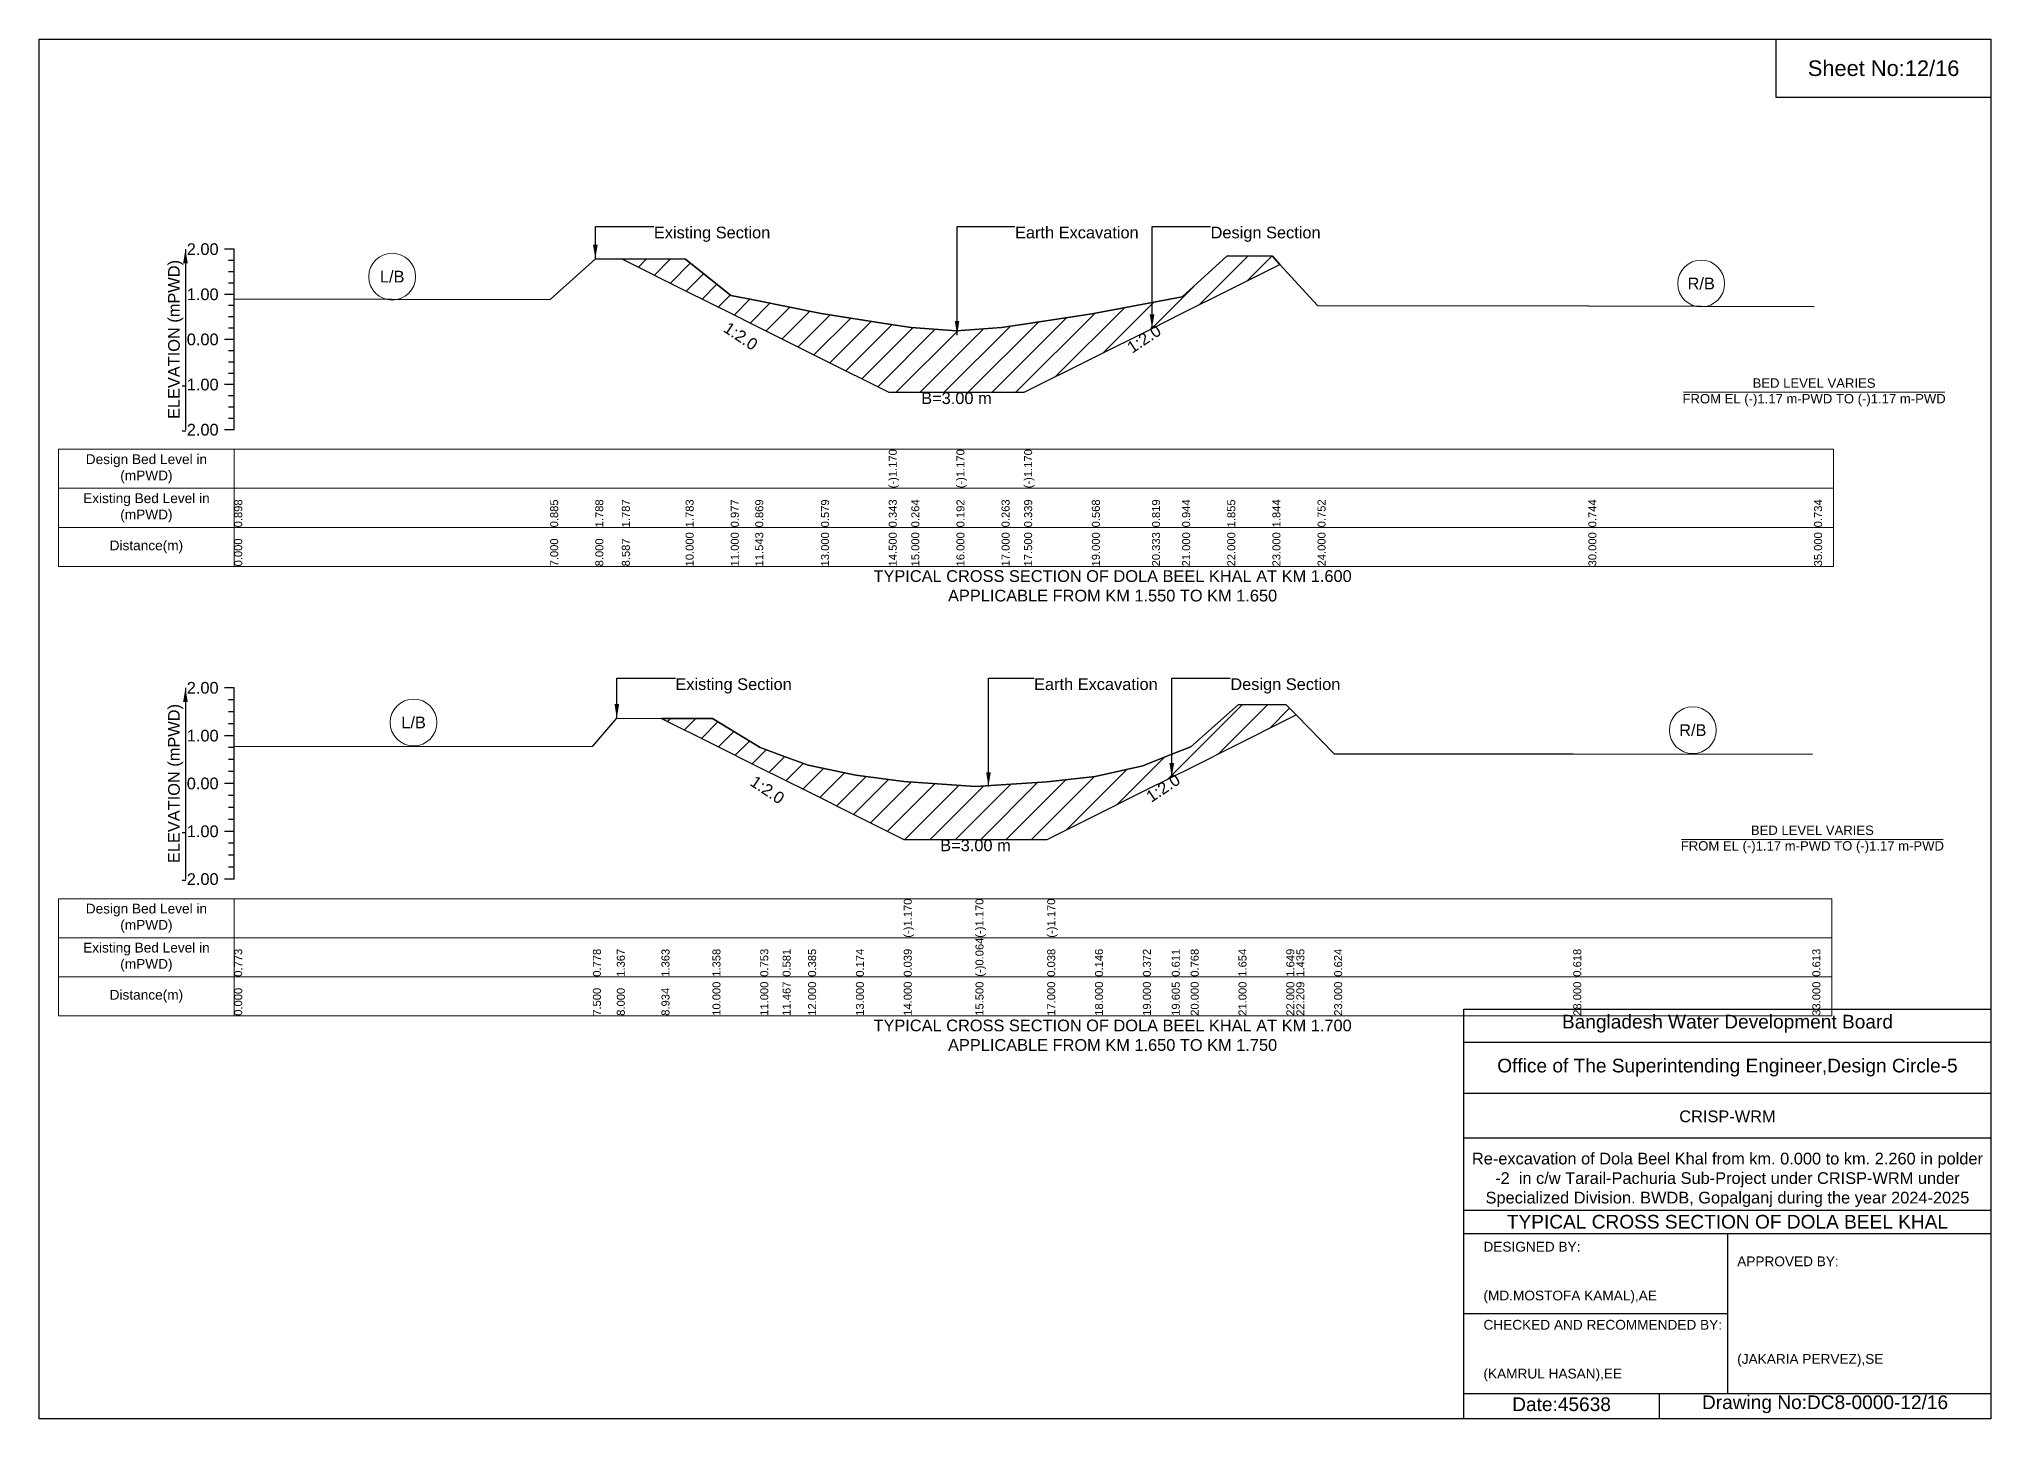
# Model space of a CAD drawing. Header units: inches. Extents: x 91000 to 258000, y -5656 to 125.
# Drawn here: x 210000 to 218000, y -5656 to 0 of the extents above; entities that cross this region are included whole.
import ezdxf

# ---------------------------------------------------------------- set-up
doc = ezdxf.new("R2010")
doc.units = ezdxf.units.IN
doc.header["$LTSCALE"] = 7
doc.header["$MEASUREMENT"] = 0
for name, color, linetype, lineweight in [('Cross section Data Border', 7, 'Continuous', 9), ('Cross Section Labels', 7, 'Continuous', 9), ('Existing_Bed_Level for Xsection', 7, 'Continuous', 25)]:
    doc.layers.add(name, color=color, linetype=linetype, lineweight=lineweight)
doc.styles.get("Standard").update_dxf_attribs({"font": 'arial.ttf'})
doc.dimstyles.get("Standard").update_dxf_attribs({"dimtxt": 0.18, "dimasz": 0.18, "dimexe": 0.18, "dimexo": 0.0625, "dimgap": 0.09, "dimtad": 0, "dimtih": 1, "dimtoh": 1, "dimdec": 4, "dimzin": 0, "dimdsep": 46, "dimtxsty": 'Standard', "dimcen": 0.09, "dimadec": 0, "dimazin": 0, "dimtfac": 1, "dimtdec": 4, "dimtofl": 0, "dimtmove": 0, "dimatfit": 3, "dimfxl": 1, "dimtolj": 1, "dimtzin": 0, "dimarcsym": 0})

msp = doc.modelspace()

# ---------------------------------------------------------------- hatches: boundary and pattern name
at = {"layer": 'Existing_Bed_Level for Xsection'}
h = msp.add_hatch(dxfattribs=at)
h.set_pattern_fill('ANSI31', color=256, scale=555, style=0)
h.paths.add_polyline_path([(212388.6, -901), (212650, -1031.7), (212835, -1124.2), (212935.5, -1174.5), (213205, -1309.2), (213482.5, -1448), (213575, -1448), (213760, -1448), (213945, -1448), (214037.5, -1448), (214315, -1309.2), (214561.6, -1185.9), (214685, -1124.2), (214870, -1031.7), (215055, -939.2), (215085.7, -923.9), (215055, -890.4), (214870, -888.3), (214685, -1056.9), (214561.6, -1080.1), (214315, -1126.4), (214037.5, -1168.8), (213945, -1182.9), (213760, -1196), (213575, -1182.7), (213482.5, -1168.1), (213205, -1124.4), (212935.5, -1070.8), (212835, -1050.8), (212650, -901.7)])
h = msp.add_hatch(dxfattribs=at)
h.set_pattern_fill('ANSI31', color=256, scale=588, style=0)
h.paths.add_polyline_path([(212551.1, -2784.3), (212760, -2888.8), (212956, -2986.8), (213047.6, -3032.6), (213152, -3084.8), (213348, -3182.8), (213544, -3280.8), (213838, -3280.8), (214132, -3280.8), (214328, -3182.8), (214524, -3084.8), (214642.5, -3025.5), (214720, -2986.8), (214916, -2888.8), (215112, -2790.8), (215153, -2770.3), (215112, -2728.3), (214916, -2727.3), (214720, -2900.9), (214642.5, -2931.6), (214524, -2978.5), (214328, -3022.8), (214132, -3044), (213838, -3064), (213544, -3043.8), (213348, -3017.4), (213152, -2976), (213047.6, -2937.6), (212956, -2903.9), (212760, -2785.3)])

# ---------------------------------------------------------------- linework, layer by layer
for points in [[(210000, 0), (218000, 0), (218000, -5656), (210000, -5656)], [(217120, 0), (218000, 0), (218000, -240), (217120, -240)]]:
    msp.add_lwpolyline(points, close=True)
for points in [[(215840, -5656), (215840, -3976), (218000, -3976)], [(215840, -4112), (218000, -4112)], [(215840, -4320), (218000, -4320)], [(215840, -4504), (218000, -4504)], [(215840, -4800), (218000, -4800)], [(215840, -4896), (218000, -4896)], [(216920, -4896), (216920, -5552)], [(215840, -5224), (216920, -5224)], [(215840, -5552), (218000, -5552)], [(216640, -5552), (216640, -5656)]]:
    msp.add_lwpolyline(points)
at = {"layer": 'Cross section Data Border'}
for points in [[(210080, -1681.5), (217355, -1681.5), (217355, -2161.5), (210080, -2161.5)], [(210080, -3523.5), (217348, -3523.5), (217348, -4003.5), (210080, -4003.5)]]:
    msp.add_lwpolyline(points, close=True, dxfattribs=at)
for points in [[(210800, -1681.5), (210800, -2161.5)], [(210080, -1841.5), (217355, -1841.5)], [(210080, -2001.5), (217355, -2001.5)], [(210800, -3523.5), (210800, -4003.5)], [(210080, -3683.5), (217348, -3683.5)], [(210080, -3843.5), (217348, -3843.5)]]:
    msp.add_lwpolyline(points, dxfattribs=at)
at = {"layer": 'Cross Section Labels'}
for points in [[(216739.2, -1448), (217810.8, -1448)], [(216732.2, -3280.8), (217803.8, -3280.8)]]:
    msp.add_lwpolyline(points, dxfattribs=at)
for centre in [(211447.5, -974.1), (216812.5, -1002.3), (211535, -2801.5), (216778, -2832.8)]:
    msp.add_circle(centre, 96, dxfattribs=at)
at = {"layer": 'Existing_Bed_Level for Xsection'}
for points in [[(210800, -861.5), (210760, -861.5)], [(210800, -1601.5), (210800, -1416.5), (210800, -1231.5), (210800, -1046.5), (210800, -861.5)], [(210800, -907.8), (210776, -907.8)], [(210800, -954), (210776, -954)], [(210800, -1065.4), (212095, -1067.8), (212280, -900.7), (212388.6, -901), (212650, -901.7), (212835, -1050.8), (212935.5, -1070.8), (213205, -1124.4), (213482.5, -1168.1), (213482.5, -1168.1), (213575, -1182.7), (213760, -1196), (213760, -1196), (213945, -1182.9), (214037.5, -1168.8), (214037.5, -1168.8), (214315, -1126.4), (214561.6, -1080.1), (214685, -1056.9), (214870, -888.3), (215055, -890.4), (215085.7, -923.9), (215240, -1092.4), (216350, -1093.9), (217275, -1095.7)], [(210800, -1000.3), (210776, -1000.3)], [(210800, -1046.5), (210760, -1046.5)], [(210800, -1092.8), (210776, -1092.8)], [(210800, -1139), (210776, -1139)], [(210800, -1185.3), (210776, -1185.3)], [(210800, -1231.5), (210760, -1231.5)], [(210800, -1277.8), (210776, -1277.8)], [(210800, -1324), (210776, -1324)], [(210800, -1416.5), (210760, -1416.5)], [(210800, -1370.3), (210776, -1370.3)], [(210800, -1462.8), (210776, -1462.8)], [(210800, -1509), (210776, -1509)], [(210800, -1555.3), (210776, -1555.3)], [(210800, -1601.5), (210760, -1601.5)], [(210800, -2659.5), (210760, -2659.5)], [(210800, -2708.5), (210776, -2708.5)], [(210800, -3443.5), (210800, -3247.5), (210800, -3051.5), (210800, -2855.5), (210800, -2659.5)], [(210800, -2757.5), (210776, -2757.5)], [(210800, -2899.9), (212270, -2899), (212368, -2783.5), (212551.1, -2784.3), (212760, -2785.3), (212956, -2903.9), (213047.6, -2937.6), (213152, -2976), (213348, -3017.4), (213544, -3043.8), (213544, -3043.8), (213838, -3064), (213838, -3064), (214132, -3044), (214132, -3044), (214328, -3022.8), (214524, -2978.5), (214642.5, -2931.6), (214720, -2900.9), (214916, -2727.3), (215112, -2728.3), (215153, -2770.3), (215308, -2929.2), (216288, -2930.3), (217268, -2931.3)], [(210800, -2855.5), (210760, -2855.5)], [(210800, -2806.5), (210776, -2806.5)], [(210800, -2904.5), (210776, -2904.5)], [(210800, -2953.5), (210776, -2953.5)], [(210800, -3002.5), (210776, -3002.5)], [(210800, -3051.5), (210760, -3051.5)], [(210800, -3100.5), (210776, -3100.5)], [(210800, -3149.5), (210776, -3149.5)], [(210800, -3198.5), (210776, -3198.5)], [(210800, -3247.5), (210760, -3247.5)], [(210800, -3296.5), (210776, -3296.5)], [(210800, -3345.5), (210776, -3345.5)], [(210800, -3394.5), (210776, -3394.5)], [(210800, -3443.5), (210760, -3443.5)]]:
    msp.add_lwpolyline(points, dxfattribs=at)
for points in [[(212388.6, -901), (212650, -1031.7), (212835, -1124.2), (212935.5, -1174.5), (213205, -1309.2), (213482.5, -1448), (213482.5, -1448), (213575, -1448), (213760, -1448), (213760, -1448), (213945, -1448), (214037.5, -1448), (214037.5, -1448), (214315, -1309.2), (214561.6, -1185.9), (214685, -1124.2), (214870, -1031.7), (215055, -939.2), (215085.7, -923.9), (215055, -890.4), (214870, -888.3), (214685, -1056.9), (214561.6, -1080.1), (214315, -1126.4), (214037.5, -1168.8), (214037.5, -1168.8), (213945, -1182.9), (213760, -1196), (213760, -1196), (213575, -1182.7), (213482.5, -1168.1), (213482.5, -1168.1), (213205, -1124.4), (212935.5, -1070.8), (212835, -1050.8), (212650, -901.7)], [(212551.1, -2784.3), (212760, -2888.8), (212956, -2986.8), (213047.6, -3032.6), (213152, -3084.8), (213348, -3182.8), (213544, -3280.8), (213544, -3280.8), (213838, -3280.8), (213838, -3280.8), (214132, -3280.8), (214132, -3280.8), (214328, -3182.8), (214524, -3084.8), (214642.5, -3025.5), (214720, -2986.8), (214916, -2888.8), (215112, -2790.8), (215153, -2770.3), (215153, -2770.3), (215153, -2770.3), (215112, -2728.3), (214916, -2727.3), (214720, -2900.9), (214642.5, -2931.6), (214524, -2978.5), (214328, -3022.8), (214132, -3044), (214132, -3044), (213838, -3064), (213838, -3064), (213544, -3043.8), (213544, -3043.8), (213348, -3017.4), (213152, -2976), (213047.6, -2937.6), (212956, -2903.9), (212760, -2785.3)]]:
    msp.add_lwpolyline(points, close=True, dxfattribs=at)

# ---------------------------------------------------------------- texts
at = {"attachment_point": 5}
for s, insert, char_height in [('Sheet No:12/16', (217560, -120), 64), ('Bangladesh Water Development Board', (216920, -4036), 56), ('Office of The Superintending Engineer,Design Circle-5', (216920, -4216), 56)]:
    msp.add_mtext(s, dxfattribs=dict(at, insert=insert, char_height=char_height))
for s, insert, char_height, width, attachment_point in [('CRISP-WRM', (216920, -4416), 48, 2240, 5), ('Re-excavation of Dola Beel Khal from km. 0.000 to km. 2.260 in polder -2  in c/w Tarail-Pachuria Sub-Project under CRISP-WRM under Specialized Division. BWDB, Gopalganj during the year 2024-2025', (216920, -4676), 48, 2160, 5), ('TYPICAL CROSS SECTION OF DOLA BEEL KHAL', (216920, -4848), 56, 2240, 5), ('DESIGNED BY:^J^J^J(MD.MOSTOFA KAMAL),AE', (215920, -5056), 40, 1120, 4), ('APPROVED BY:^J^J^J^J^J^J(JAKARIA PERVEZ),SE', (216960, -5216), 40, 1120, 4), ('CHECKED AND RECOMMENDED BY:^J^J^J(KAMRUL HASAN),EE', (215920, -5376), 40, 1120, 4), ('Date:45638', (216240, -5596), 56, 1120, 5), ('Drawing No:DC8-0000-12/16', (217320, -5596), 56, 1760, 5)]:
    msp.add_mtext(s, dxfattribs=dict(insert=insert, char_height=char_height, width=width, attachment_point=attachment_point))
at = {"layer": 'Cross section Data Border', "char_height": 40, "width": 640, "attachment_point": 5}
for s, insert in [('Design Bed Level in (mPWD)', (210440, -1761.5)), ('Existing Bed Level in (mPWD)', (210440, -1921.5)), ('Distance(m)', (210440, -2081.5)), ('Design Bed Level in (mPWD)', (210440, -3603.5)), ('Existing Bed Level in (mPWD)', (210440, -3763.5)), ('Distance(m)', (210440, -3923.5))]:
    msp.add_mtext(s, dxfattribs=dict(at, insert=insert))
at = {"layer": 'Cross Section Labels'}
for s, insert, char_height, attachment_point in [('Existing Section', (212520, -769), 48, 1), ('Earth Excavation', (214000, -769), 48, 1), ('Design Section', (214801.6, -769), 48, 1), ('L/B', (211447.5, -974.1), 48, 5), ('R/B', (216812.5, -1002.3), 48, 5), ('BED LEVEL VARIES ^JFROM EL (-)1.17 m-PWD TO (-)1.17 m-PWD', (217275, -1448), 38.4, 5), ('B=3.00 m', (213760, -1448), 48, 2), ('TYPICAL CROSS SECTION OF DOLA BEEL KHAL AT KM 1.600^JAPPLICABLE FROM KM 1.550 TO KM 1.650', (214400, -2241.5), 48, 5), ('Existing Section', (212608, -2620.3), 48, 1), ('Earth Excavation', (214078, -2620.3), 48, 1), ('Design Section', (214882.5, -2620.3), 48, 1), ('L/B', (211535, -2801.5), 48, 5), ('R/B', (216778, -2832.8), 48, 5), ('BED LEVEL VARIES ^JFROM EL (-)1.17 m-PWD TO (-)1.17 m-PWD', (217268, -3280.8), 38.4, 5), ('B=3.00 m', (213838, -3280.8), 48, 2), ('TYPICAL CROSS SECTION OF DOLA BEEL KHAL AT KM 1.700^JAPPLICABLE FROM KM 1.650 TO KM 1.750', (214400, -4083.5), 48, 5)]:
    msp.add_mtext(s, dxfattribs=dict(at, insert=insert, char_height=char_height, attachment_point=attachment_point))
at = {"layer": 'Cross Section Labels', "char_height": 48, "attachment_point": 2}
for insert, rotation in [((212889.3, -1197.6), 326.30993), ((214515.3, -1209.1), 33.69007), ((212998.6, -3057.1), 326.30993), ((214593.5, -3050), 33.69007)]:
    msp.add_mtext('1:2.0', dxfattribs=dict(at, insert=insert, rotation=rotation))
at = {"layer": 'Existing_Bed_Level for Xsection', "char_height": 48, "attachment_point": 6}
for s, insert in [('2.00', (210736, -861.5)), ('1.00', (210736, -1046.5)), ('0.00', (210736, -1231.5)), ('-1.00', (210736, -1416.5)), ('-2.00', (210736, -1601.5)), ('2.00', (210736, -2659.5)), ('1.00', (210736, -2855.5)), ('0.00', (210736, -3051.5)), ('-1.00', (210736, -3247.5)), ('-2.00', (210736, -3443.5))]:
    msp.add_mtext(s, dxfattribs=dict(at, insert=insert))
at = {"layer": 'Existing_Bed_Level for Xsection', "rotation": 90}
for s, insert, char_height, attachment_point in [('ELEVATION (mPWD)', (210560, -1231.5), 48, 5), ('(-)1.170', (213482.5, -1841.5), 32.8, 1), ('(-)1.170', (213760, -1841.5), 32.8, 1), ('(-)1.170', (214037.5, -1841.5), 32.8, 1), ('0.898', (210800, -2001.5), 32.8, 1), ('0.885', (212095, -2001.5), 32.8, 1), ('1.788', (212280, -2001.5), 32.8, 1), ('1.787', (212388.6, -2001.5), 32.8, 1), ('1.783', (212650, -2001.5), 32.8, 1), ('0.977', (212835, -2001.5), 32.8, 1), ('0.869', (212935.5, -2001.5), 32.8, 1), ('0.579', (213205, -2001.5), 32.8, 1), ('0.343', (213482.5, -2001.5), 32.8, 1), ('0.264', (213575, -2001.5), 32.8, 1), ('0.192', (213760, -2001.5), 32.8, 1), ('0.263', (213945, -2001.5), 32.8, 1), ('0.339', (214037.5, -2001.5), 32.8, 1), ('0.568', (214315, -2001.5), 32.8, 1), ('0.819', (214561.6, -2001.5), 32.8, 1), ('0.944', (214685, -2001.5), 32.8, 1), ('1.855', (214870, -2001.5), 32.8, 1), ('1.844', (215055, -2001.5), 32.8, 1), ('0.752', (215240, -2001.5), 32.8, 1), ('0.744', (216350, -2001.5), 32.8, 1), ('0.734', (217275, -2001.5), 32.8, 1), ('0.000', (210800, -2161.5), 32.8, 1), ('7.000', (212095, -2161.5), 32.8, 1), ('8.000', (212280, -2161.5), 32.8, 1), ('8.587', (212388.6, -2161.5), 32.8, 1), ('10.000', (212650, -2161.5), 32.8, 1), ('11.000', (212835, -2161.5), 32.8, 1), ('11.543', (212935.5, -2161.5), 32.8, 1), ('13.000', (213205, -2161.5), 32.8, 1), ('14.500', (213482.5, -2161.5), 32.8, 1), ('15.000', (213575, -2161.5), 32.8, 1), ('16.000', (213760, -2161.5), 32.8, 1), ('17.000', (213945, -2161.5), 32.8, 1), ('17.500', (214037.5, -2161.5), 32.8, 1), ('19.000', (214315, -2161.5), 32.8, 1), ('20.333', (214561.6, -2161.5), 32.8, 1), ('21.000', (214685, -2161.5), 32.8, 1), ('22.000', (214870, -2161.5), 32.8, 1), ('23.000', (215055, -2161.5), 32.8, 1), ('24.000', (215240, -2161.5), 32.8, 1), ('30.000', (216350, -2161.5), 32.8, 1), ('35.000', (217275, -2161.5), 32.8, 1), ('ELEVATION (mPWD)', (210560, -3051.5), 48, 5), ('(-)1.170', (213544, -3683.5), 32.8, 1), ('(-)1.170', (213838, -3683.5), 32.8, 1), ('(-)1.170', (214132, -3683.5), 32.8, 1), ('0.773', (210800, -3843.5), 32.8, 1), ('0.778', (212270, -3843.5), 32.8, 1), ('1.367', (212368, -3843.5), 32.8, 1), ('1.363', (212551.1, -3843.5), 32.8, 1), ('1.358', (212760, -3843.5), 32.8, 1), ('0.753', (212956, -3843.5), 32.8, 1), ('0.581', (213047.6, -3843.5), 32.8, 1), ('0.385', (213152, -3843.5), 32.8, 1), ('0.174', (213348, -3843.5), 32.8, 1), ('0.039', (213544, -3843.5), 32.8, 1), ('(-)0.064', (213838, -3843.5), 32.8, 1), ('0.038', (214132, -3843.5), 32.8, 1), ('0.146', (214328, -3843.5), 32.8, 1), ('0.372', (214524, -3843.5), 32.8, 1), ('0.611', (214642.5, -3843.5), 32.8, 1), ('0.768', (214720, -3843.5), 32.8, 1), ('1.654', (214916, -3843.5), 32.8, 1), ('1.649', (215112, -3843.5), 32.8, 1), ('1.435', (215153, -3843.5), 32.8, 1), ('0.624', (215308, -3843.5), 32.8, 1), ('0.618', (216288, -3843.5), 32.8, 1), ('0.613', (217268, -3843.5), 32.8, 1), ('0.000', (210800, -4003.5), 32.8, 1), ('7.500', (212270, -4003.5), 32.8, 1), ('8.000', (212368, -4003.5), 32.8, 1), ('8.934', (212551.1, -4003.5), 32.8, 1), ('10.000', (212760, -4003.5), 32.8, 1), ('11.000', (212956, -4003.5), 32.8, 1), ('11.467', (213047.6, -4003.5), 32.8, 1), ('12.000', (213152, -4003.5), 32.8, 1), ('13.000', (213348, -4003.5), 32.8, 1), ('14.000', (213544, -4003.5), 32.8, 1), ('15.500', (213838, -4003.5), 32.8, 1), ('17.000', (214132, -4003.5), 32.8, 1), ('18.000', (214328, -4003.5), 32.8, 1), ('19.000', (214524, -4003.5), 32.8, 1), ('19.605', (214642.5, -4003.5), 32.8, 1), ('20.000', (214720, -4003.5), 32.8, 1), ('21.000', (214916, -4003.5), 32.8, 1), ('22.000', (215112, -4003.5), 32.8, 1), ('22.209', (215153, -4003.5), 32.8, 1), ('23.000', (215308, -4003.5), 32.8, 1), ('28.000', (216288, -4003.5), 32.8, 1), ('33.000', (217268, -4003.5), 32.8, 1)]:
    msp.add_mtext(s, dxfattribs=dict(at, insert=insert, char_height=char_height, attachment_point=attachment_point))

# ---------------------------------------------------------------- leaders
at = {"layer": 'Cross Section Labels', "annotation_type": 0, "has_hookline": 1, "hookline_direction": 0}
for points, text_width in [([(212280, -900.7), (212280, -769), (212519.9, -769)], 467.2), ([(213762.6, -1213.3), (213762.6, -769), (213999.9, -769)], 497), ([(214561.6, -1185.9), (214561.6, -769), (214801.5, -769)], 441.2), ([(212368, -2783.5), (212368, -2620.3), (212607.9, -2620.3)], 467.2), ([(213891.2, -3063.1), (213891.2, -2620.3), (214077.9, -2620.3)], 497), ([(214642.5, -3025.5), (214642.5, -2620.3), (214882.4, -2620.3)], 441.2)]:
    msp.add_leader(points, dimstyle='Standard', override={"dimasz": 57.6}, dxfattribs=dict(at, text_width=text_width))
at = {"layer": 'Existing_Bed_Level for Xsection'}
for points in [[(210600, -861.5), (210600, -1601.5)], [(210600, -2659.5), (210600, -3443.5)]]:
    msp.add_leader(points, dimstyle='Standard', override={"dimasz": 57.6}, dxfattribs=at)

doc.saveas('drawing.dxf')
